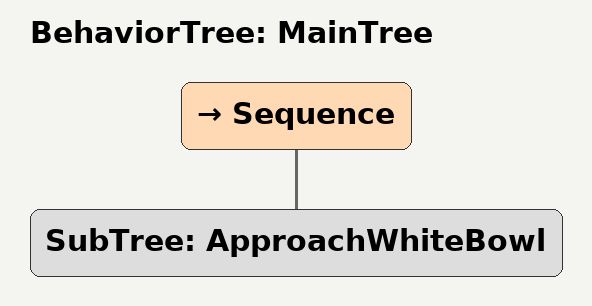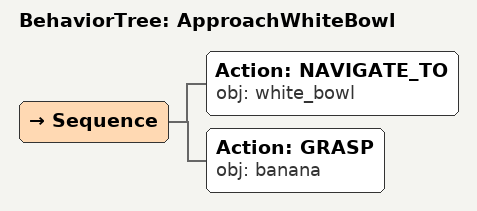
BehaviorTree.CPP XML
<root main_tree_to_execute="MainTree">
  <BehaviorTree ID="MainTree">
    <Sequence>
      <!-- Execute subtree ApproachWhiteBowl -->
      <SubTree ID="ApproachWhiteBowl" />
    </Sequence>
  </BehaviorTree>
  <!-- Subtree definition ApproachWhiteBowl -->
  <BehaviorTree ID="ApproachWhiteBowl">
    <Sequence>
      <!-- Navigate to white_bowl -->
      <Action ID="NAVIGATE_TO" obj="white_bowl" />
      <!-- Grasp banana -->
      <Action ID="GRASP" obj="banana" />
    </Sequence>
  </BehaviorTree>
</root>
